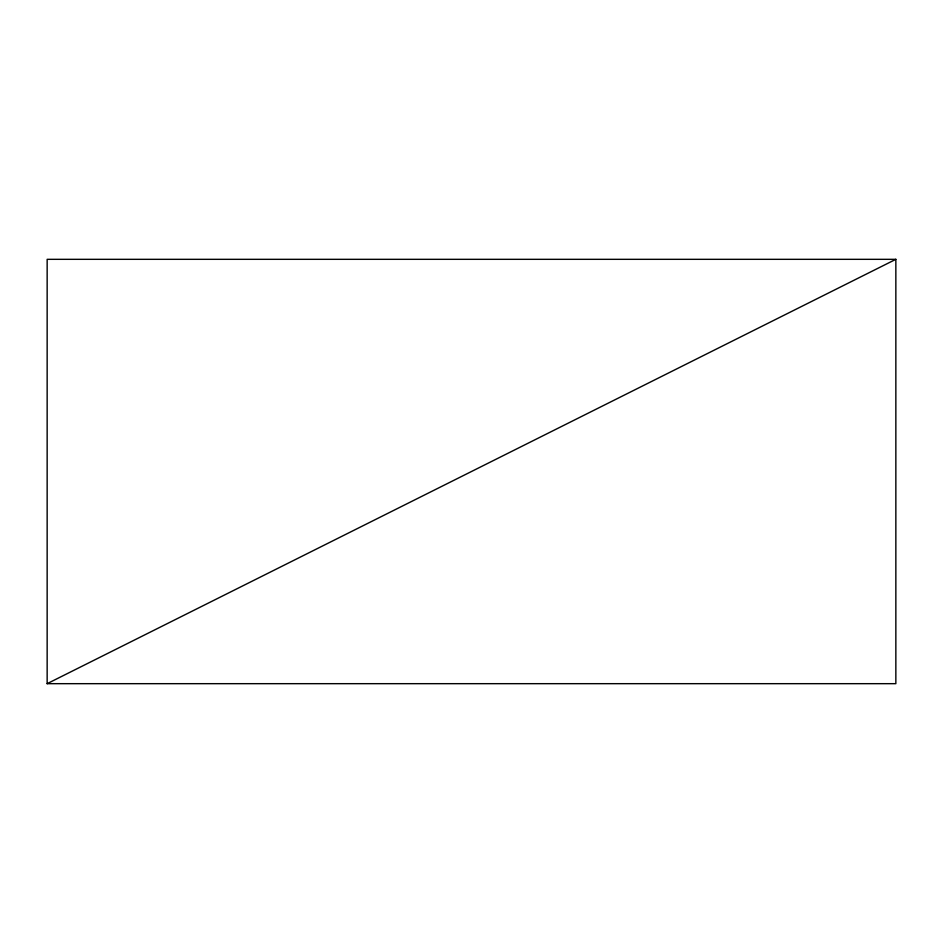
<?xml version="1.0" encoding="UTF-8"?>
<svg xmlns="http://www.w3.org/2000/svg" width="943" height="943" viewBox="0 0 943 943"><rect width="100%" height="100%" fill="white"/><g stroke="black" fill="none" stroke-linecap="round" stroke-linejoin="round"><path stroke-width="1.41" d="M47.15 683.675L895.85 259.325L895.85 683.675L47.15 683.675L47.15 259.325L895.85 259.325"/></g></svg>
